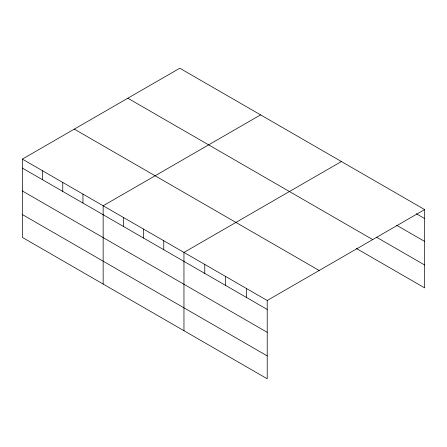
<?xml version="1.0" encoding="UTF-8"?>
<svg xmlns="http://www.w3.org/2000/svg" width="447" height="447" viewBox="0 0 447 447"><rect width="100%" height="100%" fill="white"/><g stroke="black" fill="none" stroke-linecap="round" stroke-linejoin="round"><path stroke-width="0.67" d="M267.211 332.328L267.211 300.485L22.35 159.115L22.35 237.407L267.211 378.777L267.211 332.328L22.35 190.958M356.265 248.403L424.65 287.885L424.65 209.593L179.789 68.223L22.35 159.115M260.59 114.873L103.156 205.771L103.156 284.063M341.396 161.523L183.957 252.421L183.957 330.713M267.211 300.485L424.65 209.593M416.325 213.75L424.65 218.555M396.701 225.299L424.65 241.436M376.48 237.195L424.65 265.004M127.831 98.217L372.697 239.586M74.303 129.122L319.169 270.491M22.35 168.078L267.211 309.453M22.35 214.532L267.211 355.901M246.398 288.471L246.398 297.434M225.584 276.453L225.584 285.415M204.771 264.44L204.771 273.402M163.758 240.76L163.758 249.722M143.56 229.093L143.56 238.061M123.355 217.432L123.355 226.394M82.952 194.104L82.952 203.072M62.753 182.443L62.753 191.405M42.549 170.782L42.549 179.744"/></g></svg>
